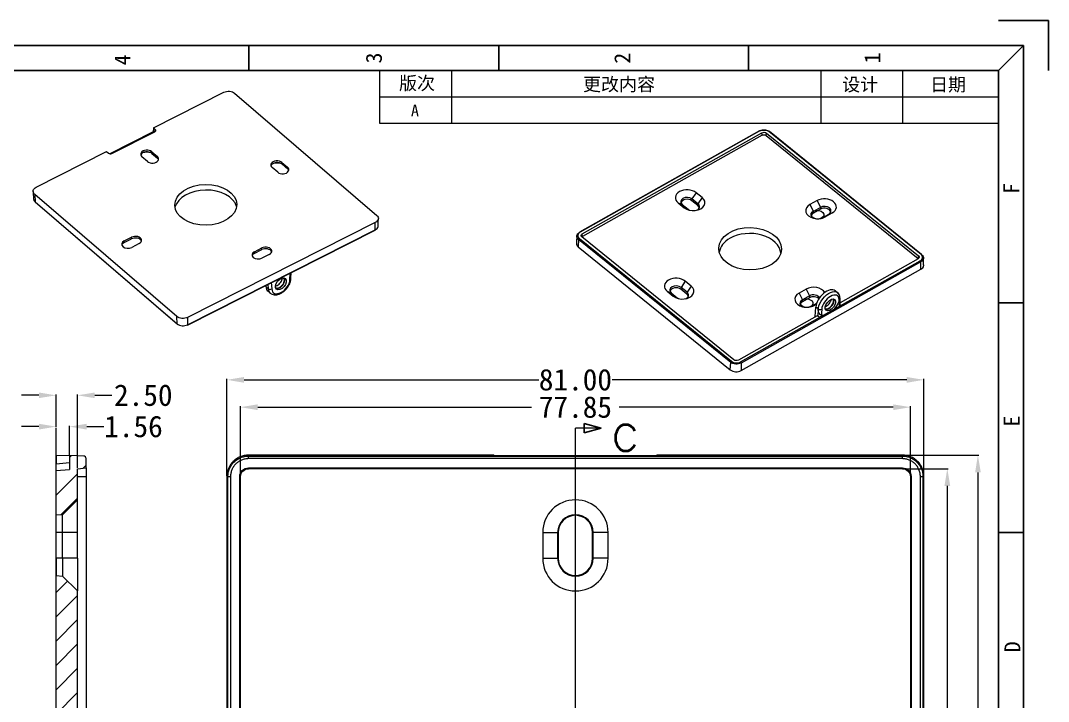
# Model space of a CAD drawing. Header units: inches. Extents: x -855 to -579, y 2307 to 2702.
# Drawn here: x -731 to -611.5, y 2400.4 to 2479.6 of the extents above; entities that cross this region are included whole.
import ezdxf
from ezdxf.enums import TextEntityAlignment as Align
from ezdxf.lldxf.tags import DXFTag

# ---------------------------------------------------------------- set-up
doc = ezdxf.new("R2010")
doc.units = ezdxf.units.IN
doc.header["$MEASUREMENT"] = 0
doc.layers.add('10', color=7, linetype='Continuous', true_color=0xffffff)
doc.layers.add('20', color=7, linetype='Continuous', true_color=0xffffff)
doc.layers.add('50', color=7, linetype='Continuous')
doc.layers.add('dtext', color=4, linetype='Continuous')
doc.layers.add('moldbase', color=7, linetype='Continuous', lineweight=20)
doc.styles.add('blockfont', font='simplex.shx', dxfattribs={"bigfont": 'bigfont'})
doc.styles.add('仿宋', font='SIMFANG.TTF', dxfattribs={"width": 0.7})
doc.styles.add('宋体', font='SimSun.ttf', dxfattribs={"width": 0.7})
tags = doc.linetypes.add('PHANTOM', pattern=[2.5, 1.25, -0.25, 0.25, -0.25, 0.25, -0.25]).pattern_tags.tags
tags[14:15] = [DXFTag(74, 4), DXFTag(75, 0), DXFTag(340, '0'), DXFTag(46, 0.0), DXFTag(50, 0.0), DXFTag(44, 0.0), DXFTag(45, 0.0)]
tags[12:13] = [DXFTag(74, 4), DXFTag(75, 0), DXFTag(340, '0'), DXFTag(46, 0.0), DXFTag(50, 0.0), DXFTag(44, 0.0), DXFTag(45, 0.0)]
tags[10:11] = [DXFTag(74, 4), DXFTag(75, 0), DXFTag(340, '0'), DXFTag(46, 0.0), DXFTag(50, 0.0), DXFTag(44, 0.0), DXFTag(45, 0.0)]
tags[8:9] = [DXFTag(74, 4), DXFTag(75, 0), DXFTag(340, '0'), DXFTag(46, 0.0), DXFTag(50, 0.0), DXFTag(44, 0.0), DXFTag(45, 0.0)]
tags[6:7] = [DXFTag(74, 4), DXFTag(75, 0), DXFTag(340, '0'), DXFTag(46, 0.0), DXFTag(50, 0.0), DXFTag(44, 0.0), DXFTag(45, 0.0)]
tags[4:5] = [DXFTag(74, 4), DXFTag(75, 0), DXFTag(340, '0'), DXFTag(46, 0.0), DXFTag(50, 0.0), DXFTag(44, 0.0), DXFTag(45, 0.0)]
doc.dimstyles.new('2.5', dxfattribs={"dimtxt": 2.5, "dimasz": 2, "dimexe": 0.1, "dimexo": 0.1, "dimgap": 0.1, "dimtad": 0, "dimzin": 0, "dimdsep": 46, "dimtxsty": 'Standard', "dimcen": 0, "dimclrd": 4, "dimclre": 4, "dimclrt": 3, "dimadec": 1, "dimazin": 0, "dimtfac": 1, "dimtofl": 0, "dimtmove": 0, "dimatfit": 3, "dimfxl": 0.18, "dimtolj": 1, "dimtzin": 0, "dimlwd": 9, "dimlwe": 9, "dimarcsym": 0})

# ---------------------------------------------------------------- blocks, each defined once
blk = doc.blocks.new('HATCH5')
at = {"color": 6, "lineweight": 9}
for p, q in [((551.06, 524.15), (551.28, 524.37)), ((552.65, 522.92), (553, 523.26)), ((549.5, 522.59), (549.54, 522.64)), ((549.5, 519.76), (552, 522.26)), ((550.04, 517.48), (552, 519.43)), ((549.5, 508.45), (550.84, 509.79)), ((549.5, 505.63), (552, 508.12)), ((549.5, 502.8), (552, 505.3)), ((549.5, 499.97), (552, 502.47)), ((549.5, 497.15), (552, 499.64)), ((549.5, 494.32), (552, 496.82)), ((549.5, 471.7), (551.62, 473.82)), ((549.5, 468.88), (552, 471.37)), ((549.5, 466.05), (552, 468.55)), ((549.5, 463.22), (552, 465.72)), ((549.5, 460.4), (552, 462.89)), ((549.5, 457.57), (552, 460.07)), ((549.5, 451.91), (549.51, 451.93)), ((549.5, 449.09), (551.27, 450.86)), ((549.5, 446.26), (552, 448.76)), ((549.5, 443.43), (552, 445.93)), ((558.44, 443.88), (560.3, 445.74)), ((552.43, 443.54), (553.75, 444.85))]:
    blk.add_line(p, q, dxfattribs=at)
blk = doc.blocks.new('ASSORTED_DRAFT5')
at = {"color": 13}
for p, q in [((634.72, 527.57), (632.72, 528.11)), ((632.72, 527.04), (632.72, 528.11)), ((634.72, 527.57), (632.72, 527.04))]:
    blk.add_line(p, q, dxfattribs=at)
blk = doc.blocks.new('7')
at = {"color": 8}
for q in [(2415.95, 533.19), (2425.95, 523.19)]:
    blk.add_line((2425.95, 533.19), q, dxfattribs=at)
for p, q in [((2265.95, 528.19), (2265.95, 523.19)), ((2315.95, 528.19), (2315.95, 523.19)), ((2365.95, 528.19), (2365.95, 523.19)), ((2415.95, 476.69), (2420.95, 476.69)), ((2415.95, 430.69), (2420.95, 430.69))]:
    blk.add_line(p, q)
for points in [[(2420.95, 241.19), (2010.95, 241.19), (2010.95, 528.19), (2420.95, 528.19)], [(2415.95, 246.19), (2015.95, 246.19), (2015.95, 523.19), (2415.95, 523.19)]]:
    blk.add_lwpolyline(points, close=True)
at = {"layer": 'moldbase'}
blk.add_line((2415.95, 523.19), (2420.95, 528.19), dxfattribs=at)
at = {"style": '宋体'}
for s, p in [('4', (2240.62, 525.31)), ('3', (2290.97, 525.69)), ('2', (2340.66, 525.65)), ('1', (2390.7, 525.72)), ('F', (2418.51, 499.58)), ('E', (2418.59, 453)), ('D', (2418.74, 407.79))]:
    blk.add_text(s, height=3.2, rotation=90, dxfattribs=at).set_placement(p, align=Align.MIDDLE)
blk = doc.blocks.new('*D74')
at = {"color": 4, "lineweight": 9}
for p, q in [((-705.44, 2426.67), (-705.44, 2434.74)), ((-703.44, 2434.64), (-671.62, 2434.64)), ((-629.59, 2434.64), (-661.42, 2434.64)), ((-627.59, 2426.67), (-627.59, 2434.74))]:
    blk.add_line(p, q, dxfattribs=at)
for points in [[(-703.44, 2434.97), (-703.44, 2434.3), (-705.44, 2434.64)], [(-629.59, 2434.97), (-629.59, 2434.3), (-627.59, 2434.64)]]:
    blk.add_solid(points, dxfattribs=at)
at = {"layer": 'Defpoints', "color": 0, "lineweight": 9}
for p in [(-627.59, 2434.64), (-705.44, 2426.57), (-627.59, 2426.57)]:
    blk.add_point(p, dxfattribs=at)
at = {"color": 3, "lineweight": 9, "insert": (-666.52, 2434.64), "char_height": 2.5, "attachment_point": 5}
blk.add_mtext('\\A1;77.85', dxfattribs=at)
blk = doc.blocks.new('*D75')
at = {"color": 4, "lineweight": 9}
for p, q in [((-707.02, 2426.67), (-707.02, 2437.92)), ((-705.02, 2437.82), (-670.78, 2437.82)), ((-628.02, 2437.82), (-662.25, 2437.82)), ((-626.02, 2426.67), (-626.02, 2437.92))]:
    blk.add_line(p, q, dxfattribs=at)
for points in [[(-705.02, 2438.15), (-705.02, 2437.48), (-707.02, 2437.82)], [(-628.02, 2438.15), (-628.02, 2437.48), (-626.02, 2437.82)]]:
    blk.add_solid(points, dxfattribs=at)
at = {"layer": 'Defpoints', "color": 0, "lineweight": 9}
for p in [(-626.02, 2437.82), (-707.02, 2426.57), (-626.02, 2426.57)]:
    blk.add_point(p, dxfattribs=at)
at = {"color": 3, "lineweight": 9, "insert": (-666.52, 2437.82), "char_height": 2.5, "attachment_point": 5}
blk.add_mtext('\\A1;81.00', dxfattribs=at)
blk = doc.blocks.new('*D76')
at = {"color": 4, "lineweight": 9}
for p, q in [((-628.41, 2427.49), (-623.2, 2427.49)), ((-623.3, 2425.49), (-623.3, 2393.66)), ((-623.3, 2351.64), (-623.3, 2383.46)), ((-628.41, 2349.64), (-623.2, 2349.64))]:
    blk.add_line(p, q, dxfattribs=at)
for points in [[(-623.63, 2425.49), (-622.96, 2425.49), (-623.3, 2427.49)], [(-623.63, 2351.64), (-622.96, 2351.64), (-623.3, 2349.64)]]:
    blk.add_solid(points, dxfattribs=at)
at = {"layer": 'Defpoints', "color": 0, "lineweight": 9}
for p in [(-628.51, 2427.49), (-628.51, 2349.64), (-623.3, 2349.64)]:
    blk.add_point(p, dxfattribs=at)
at = {"color": 3, "lineweight": 9, "insert": (-623.3, 2388.56), "char_height": 2.5, "attachment_point": 5, "rotation": 90}
blk.add_mtext('\\A1;77.85', dxfattribs=at)
blk = doc.blocks.new('*D77')
at = {"color": 4, "lineweight": 9}
for p, q in [((-628.41, 2429.06), (-619.64, 2429.06)), ((-619.74, 2427.06), (-619.74, 2392.83)), ((-619.74, 2350.06), (-619.74, 2384.3)), ((-628.41, 2348.06), (-619.64, 2348.06))]:
    blk.add_line(p, q, dxfattribs=at)
for points in [[(-620.07, 2427.06), (-619.41, 2427.06), (-619.74, 2429.06)], [(-620.07, 2350.06), (-619.41, 2350.06), (-619.74, 2348.06)]]:
    blk.add_solid(points, dxfattribs=at)
at = {"layer": 'Defpoints', "color": 0, "lineweight": 9}
for p in [(-628.51, 2429.06), (-619.74, 2429.06), (-628.51, 2348.06)]:
    blk.add_point(p, dxfattribs=at)
at = {"color": 3, "lineweight": 9, "insert": (-619.74, 2388.56), "char_height": 2.5, "attachment_point": 5, "rotation": 90}
blk.add_mtext('\\A1;81.00', dxfattribs=at)
blk = doc.blocks.new('*D93')
at = {"color": 4, "lineweight": 9}
for p, q in [((-728.88, 2432.38), (-730.88, 2432.38)), ((-726.88, 2432.31), (-726.88, 2432.48)), ((-725.32, 2429.11), (-725.32, 2432.48)), ((-723.32, 2432.38), (-721.32, 2432.38))]:
    blk.add_line(p, q, dxfattribs=at)
for points in [[(-728.88, 2432.71), (-728.88, 2432.04), (-726.88, 2432.38)], [(-723.32, 2432.71), (-723.32, 2432.04), (-725.32, 2432.38)]]:
    blk.add_solid(points, dxfattribs=at)
at = {"layer": 'Defpoints', "color": 0, "lineweight": 9}
for p in [(-725.32, 2432.38), (-726.88, 2432.21), (-725.32, 2429.01)]:
    blk.add_point(p, dxfattribs=at)
at = {"color": 3, "lineweight": 9, "insert": (-717.88, 2432.38), "char_height": 2.5, "attachment_point": 5}
blk.add_mtext('\\A1;1.56', dxfattribs=at)
blk = doc.blocks.new('*D94')
at = {"color": 4, "lineweight": 9}
for p, q in [((-728.88, 2436.02), (-730.88, 2436.02)), ((-726.88, 2432.31), (-726.88, 2436.12)), ((-724.38, 2427.59), (-724.38, 2436.12)), ((-722.38, 2436.02), (-720.38, 2436.02))]:
    blk.add_line(p, q, dxfattribs=at)
for points in [[(-728.88, 2436.35), (-728.88, 2435.69), (-726.88, 2436.02)], [(-722.38, 2436.35), (-722.38, 2435.69), (-724.38, 2436.02)]]:
    blk.add_solid(points, dxfattribs=at)
at = {"layer": 'Defpoints', "color": 0, "lineweight": 9}
for p in [(-724.38, 2436.02), (-726.88, 2432.21), (-724.38, 2427.49)]:
    blk.add_point(p, dxfattribs=at)
at = {"color": 3, "lineweight": 9, "insert": (-716.74, 2436.02), "char_height": 2.5, "attachment_point": 5}
blk.add_mtext('\\A1;2.50', dxfattribs=at)

msp = doc.modelspace()

# ---------------------------------------------------------------- linework, layer by layer
at = {"layer": '10', "color": 1, "linetype": 'PHANTOM', "lineweight": 9, "ltscale": 8}
for p, q in [((-726.88, 2344.924), (-726.88, 2432.206)), ((-666.517, 2344.924), (-666.517, 2432.206))]:
    msp.add_line(p, q, dxfattribs=at)
at = {"layer": '20', "color": 7, "lineweight": 9}
for p, q in [((-715.561, 2467.119), (-707.382, 2471.258)), ((-706.123, 2471.154), (-689.601, 2456.947)), ((-715.561, 2467.119), (-715.582, 2466.665)), ((-715.561, 2467.119), (-715.343, 2466.931)), ((-715.381, 2466.676), (-715.343, 2466.931)), ((-715.582, 2466.665), (-720.64, 2464.105)), ((-720.393, 2464.139), (-715.398, 2466.666)), ((-715.515, 2466.607), (-715.582, 2466.665)), ((-645.141, 2466.771), (-666.027, 2455.001)), ((-645.087, 2466.756), (-665.973, 2454.987)), ((-665.723, 2454.784), (-644.837, 2466.554)), ((-644.821, 2466.273), (-665.707, 2454.503)), ((-644.821, 2466.273), (-644.837, 2466.554)), ((-644.353, 2466.242), (-644.325, 2466.521)), ((-644.353, 2466.242), (-626.68, 2451.947)), ((-644.325, 2466.521), (-626.651, 2452.226)), ((-626.356, 2452.392), (-644.029, 2466.687)), ((-626.289, 2452.397), (-643.962, 2466.691)), ((-729.191, 2460.221), (-721.013, 2464.36)), ((-721.013, 2464.36), (-720.794, 2464.172)), ((-716.252, 2463.206), (-716.904, 2463.767)), ((-715.757, 2464.347), (-715.105, 2463.787)), ((-715.734, 2464.149), (-715.757, 2464.347)), ((-715.734, 2464.149), (-715.082, 2463.588)), ((-715.082, 2463.588), (-715.105, 2463.787)), ((-701.123, 2461.955), (-701.775, 2462.515)), ((-700.627, 2463.096), (-699.975, 2462.536)), ((-700.605, 2462.898), (-700.627, 2463.096)), ((-700.605, 2462.898), (-699.953, 2462.337)), ((-699.953, 2462.337), (-699.975, 2462.536)), ((-712.843, 2445.184), (-729.365, 2459.391)), ((-729.365, 2459.391), (-729.321, 2458.537)), ((-729.321, 2458.537), (-712.799, 2444.33)), ((-729.305, 2458.501), (-712.783, 2444.294)), ((-652.977, 2458.852), (-652.999, 2458.638)), ((-652.301, 2458.074), (-652.999, 2458.638)), ((-652.493, 2459.58), (-652.977, 2458.852)), ((-652.279, 2458.288), (-652.977, 2458.852)), ((-651.795, 2459.015), (-652.493, 2459.58)), ((-651.795, 2459.015), (-652.279, 2458.288)), ((-638.44, 2458.659), (-639.265, 2458.195)), ((-638.44, 2458.659), (-638.045, 2457.874)), ((-654.582, 2458.403), (-653.884, 2457.839)), ((-654.582, 2458.403), (-654.113, 2458.212)), ((-654.113, 2458.212), (-653.415, 2457.648)), ((-653.884, 2457.839), (-653.415, 2457.648)), ((-652.279, 2458.288), (-652.301, 2458.074)), ((-639.265, 2458.195), (-638.869, 2457.41)), ((-638.045, 2457.874), (-638.869, 2457.41)), ((-638.869, 2457.41), (-638.857, 2457.194)), ((-638.033, 2457.658), (-638.857, 2457.194)), ((-638.045, 2457.874), (-638.033, 2457.658)), ((-689.775, 2456.117), (-711.584, 2445.08)), ((-689.787, 2455.267), (-689.775, 2456.117)), ((-637.908, 2456.632), (-637.084, 2457.097)), ((-637.497, 2456.765), (-637.908, 2456.632)), ((-637.497, 2456.765), (-636.673, 2457.23)), ((-636.673, 2457.23), (-637.084, 2457.097)), ((-711.612, 2444.193), (-689.803, 2455.23)), ((-711.596, 2444.23), (-689.787, 2455.267)), ((-718.968, 2453.773), (-718.107, 2454.209)), ((-718.968, 2453.773), (-718.956, 2453.969)), ((-718.956, 2453.969), (-718.096, 2454.404)), ((-718.107, 2454.209), (-718.096, 2454.404)), ((-666.145, 2454.149), (-666.19, 2453.28)), ((-648.471, 2439.854), (-666.145, 2454.149)), ((-666.061, 2454.272), (-648.387, 2439.977)), ((-648.092, 2440.143), (-665.765, 2454.438)), ((-665.707, 2454.503), (-665.723, 2454.784)), ((-717.226, 2453.656), (-718.087, 2453.221)), ((-703.839, 2452.522), (-702.978, 2452.957)), ((-703.839, 2452.522), (-703.827, 2452.717)), ((-703.827, 2452.717), (-702.966, 2453.153)), ((-702.978, 2452.957), (-702.966, 2453.153)), ((-666.19, 2453.28), (-648.516, 2438.985)), ((-702.097, 2452.405), (-702.957, 2451.97)), ((-647.33, 2439.908), (-626.444, 2451.677)), ((-626.375, 2451.544), (-647.261, 2439.774)), ((-626.694, 2451.879), (-635.744, 2446.779)), ((-626.68, 2451.947), (-626.651, 2452.226)), ((-626.364, 2450.672), (-626.375, 2451.544)), ((-699.692, 2449.458), (-699.661, 2450.241)), ((-699.578, 2449.596), (-699.55, 2450.297)), ((-647.249, 2438.902), (-626.364, 2450.672)), ((-701.866, 2449.125), (-701.813, 2448.385)), ((-653.761, 2449.292), (-654.245, 2448.564)), ((-653.063, 2448.728), (-653.761, 2449.292)), ((-702.476, 2448.631), (-702.489, 2448.81)), ((-702.216, 2448.407), (-702.476, 2448.631)), ((-702.253, 2448.929), (-702.216, 2448.407)), ((-702.244, 2448.119), (-701.983, 2447.895)), ((-655.849, 2448.115), (-655.152, 2447.551)), ((-655.849, 2448.115), (-655.381, 2447.924)), ((-655.381, 2447.924), (-654.683, 2447.36)), ((-654.245, 2448.564), (-654.267, 2448.351)), ((-653.569, 2447.786), (-654.267, 2448.351)), ((-653.547, 2448), (-654.245, 2448.564)), ((-653.547, 2448), (-653.569, 2447.786)), ((-653.063, 2448.728), (-653.547, 2448)), ((-639.708, 2448.372), (-640.533, 2447.907)), ((-640.533, 2447.907), (-640.137, 2447.122)), ((-639.708, 2448.372), (-639.313, 2447.586)), ((-636.05, 2447.952), (-636.329, 2448.177)), ((-655.152, 2447.551), (-654.683, 2447.36)), ((-639.313, 2447.586), (-640.137, 2447.122)), ((-640.137, 2447.122), (-640.125, 2446.906)), ((-639.301, 2447.37), (-640.125, 2446.906)), ((-639.313, 2447.586), (-639.301, 2447.37)), ((-639.176, 2446.344), (-638.481, 2446.736)), ((-638.765, 2446.478), (-638.52, 2446.616)), ((-635.837, 2446.396), (-635.867, 2447.165)), ((-635.735, 2446.549), (-635.765, 2447.327)), ((-638.765, 2446.478), (-639.176, 2446.344)), ((-638.658, 2445.182), (-638.582, 2446.284)), ((-638.303, 2446.059), (-638.582, 2446.284)), ((-638.303, 2446.059), (-638.36, 2445.229)), ((-637.954, 2445.203), (-635.837, 2446.396)), ((-637.898, 2446.021), (-637.954, 2445.203)), ((-712.799, 2444.33), (-712.843, 2445.184)), ((-711.584, 2445.08), (-711.596, 2444.23)), ((-638.415, 2445.274), (-647.58, 2440.11)), ((-638.625, 2445.156), (-638.658, 2445.182)), ((-638.36, 2445.229), (-638.415, 2445.274)), ((-648.516, 2438.985), (-648.471, 2439.854)), ((-647.261, 2439.774), (-647.249, 2438.902)), ((-726.88, 2429.064), (-726.88, 2428.06)), ((-726.88, 2429.064), (-725.316, 2429.01)), ((-723.669, 2428.952), (-725.316, 2429.01)), ((-725.316, 2429.01), (-725.316, 2427.4)), ((-723.38, 2427.577), (-723.38, 2428.653)), ((-704.52, 2429.064), (-704.52, 2428.952)), ((-676.017, 2429.064), (-704.52, 2429.064)), ((-704.52, 2428.653), (-704.52, 2428.952)), ((-704.52, 2428.952), (-628.514, 2428.952)), ((-628.514, 2428.653), (-704.52, 2428.653)), ((-676.017, 2429.064), (-675.88, 2429.01)), ((-675.88, 2429.01), (-657.154, 2429.01)), ((-657.017, 2429.064), (-657.154, 2429.01)), ((-628.514, 2429.064), (-657.017, 2429.064)), ((-628.514, 2428.952), (-628.514, 2429.064)), ((-628.514, 2428.653), (-628.514, 2428.952)), ((-726.88, 2428.06), (-725.316, 2428.197)), ((-726.88, 2427.263), (-726.88, 2428.06)), ((-724.38, 2427.49), (-723.38, 2427.577)), ((-724.38, 2423.865), (-724.38, 2427.49)), ((-704.52, 2427.49), (-704.52, 2427.577)), ((-704.52, 2427.577), (-628.514, 2427.577)), ((-628.514, 2427.49), (-704.52, 2427.49)), ((-628.514, 2427.49), (-628.514, 2427.577)), ((-726.88, 2427.263), (-725.316, 2427.4)), ((-726.88, 2422.065), (-726.88, 2427.263)), ((-724.38, 2426.568), (-723.38, 2426.568)), ((-723.38, 2426.568), (-723.38, 2350.561)), ((-706.905, 2426.568), (-707.017, 2426.568)), ((-707.017, 2426.568), (-707.017, 2350.561)), ((-706.905, 2350.561), (-706.905, 2426.568)), ((-706.905, 2426.568), (-706.605, 2426.568)), ((-706.605, 2426.568), (-706.605, 2350.561)), ((-705.442, 2426.568), (-705.53, 2426.568)), ((-705.53, 2350.561), (-705.53, 2426.568)), ((-705.442, 2350.561), (-705.442, 2426.568)), ((-627.592, 2426.568), (-627.592, 2350.561)), ((-627.592, 2426.568), (-627.504, 2426.568)), ((-627.504, 2426.568), (-627.504, 2350.561)), ((-626.429, 2350.561), (-626.429, 2426.568)), ((-626.429, 2426.568), (-626.129, 2426.568)), ((-626.129, 2426.568), (-626.129, 2350.561)), ((-626.017, 2426.568), (-626.129, 2426.568)), ((-626.017, 2350.561), (-626.017, 2426.568)), ((-724.38, 2423.865), (-726.112, 2422.132)), ((-724.38, 2420.065), (-724.38, 2423.865)), ((-726.112, 2422.132), (-726.88, 2422.065)), ((-726.88, 2420.065), (-726.88, 2422.065)), ((-726.112, 2420.065), (-726.112, 2422.132)), ((-726.112, 2420.065), (-726.88, 2420.065)), ((-726.88, 2417.065), (-726.88, 2420.065)), ((-724.38, 2420.065), (-726.112, 2420.065)), ((-726.112, 2417.065), (-726.112, 2420.065)), ((-724.38, 2417.065), (-724.38, 2420.065)), ((-670.317, 2420.065), (-670.317, 2417.065)), ((-670.317, 2420.065), (-668.584, 2420.065)), ((-668.584, 2420.065), (-668.584, 2417.065)), ((-668.584, 2420.065), (-668.517, 2420.065)), ((-668.517, 2420.065), (-668.517, 2417.065)), ((-664.517, 2417.065), (-664.517, 2420.065)), ((-664.45, 2420.065), (-664.517, 2420.065)), ((-662.717, 2420.065), (-664.45, 2420.065)), ((-664.45, 2417.065), (-664.45, 2420.065)), ((-662.717, 2417.065), (-662.717, 2420.065)), ((-726.112, 2417.065), (-726.88, 2417.065)), ((-726.88, 2417.065), (-726.88, 2415.065)), ((-724.38, 2417.065), (-726.112, 2417.065)), ((-726.112, 2417.065), (-726.112, 2414.997)), ((-724.38, 2417.065), (-724.38, 2413.265)), ((-670.317, 2417.065), (-668.584, 2417.065)), ((-668.584, 2417.065), (-668.517, 2417.065)), ((-664.45, 2417.065), (-664.517, 2417.065)), ((-662.717, 2417.065), (-664.45, 2417.065)), ((-726.88, 2415.065), (-726.112, 2414.997)), ((-726.88, 2398.565), (-726.88, 2415.065)), ((-726.112, 2414.997), (-724.38, 2413.265)), ((-724.38, 2398.696), (-724.38, 2413.265))]:
    msp.add_line(p, q, dxfattribs=at)
at = {"layer": '20', "color": 1, "lineweight": 9}
msp.add_line((-663.517, 2432.206), (-666.517, 2432.206), dxfattribs=at)
at = {"layer": '20', "color": 7, "lineweight": 9}
for centre, radius, start, end in [((-723.68, 2428.653), 0.3, 0, 88), ((-666.517, 2420.065), 3.8, 0, 180), ((-666.517, 2420.065), 2.067, 0, 180), ((-666.517, 2420.065), 2, 0, 180), ((-666.517, 2417.065), 3.8, 180, 0), ((-666.517, 2417.065), 2.067, 180, 0), ((-666.517, 2417.065), 2, 180, 0)]:
    msp.add_arc(centre, radius, start, end, dxfattribs=at)
for centre, major_axis, ratio, start_param, end_param in [((-715.574, 2466.816), (-0.29, -0.003), 0.6526523, 2.2163997, 3.7795998), ((-645.088, 2466.677), (0.053, -0.0941), 0.4820052, 2.2592337, 3.1415666), ((-644.03, 2466.608), (-0.0679, -0.084), 0.5566571, 3.1416159, 4.0934022), ((-716.331, 2464.057), (0.72, 0.01), 0.6574205, 0.6390876, 3.7806803), ((-720.565, 2464.29), (-0.288, -0.005), 0.6622155, 0.6400747, 2.2032748), ((-716.328, 2463.849), (0.744, 0.01), 0.6574205, 0.6390876, 2.8496882), ((-716.321, 2463.379), (1.368, 0.019), 0.6574205, 1.2079122, 1.9337179), ((-715.678, 2463.496), (0.72, 0.01), 0.6574205, 3.7806803, 6.922273), ((-715.675, 2463.288), (0.744, 0.01), 0.6574205, 0.2918951, 0.6390876), ((-701.201, 2462.806), (0.72, 0.01), 0.6574205, 0.6390876, 3.7806803), ((-701.198, 2462.598), (0.744, 0.01), 0.6574205, 0.6390876, 2.8496882), ((-701.192, 2462.128), (1.368, 0.019), 0.6574205, 1.2079122, 1.9337179), ((-700.549, 2462.245), (0.72, 0.01), 0.6574205, 3.7806803, 6.922273), ((-700.546, 2462.037), (0.744, 0.01), 0.6574205, 0.2918951, 0.6390876), ((-709.474, 2457.491), (-3.647, -0.051), 0.6574205, 3.3294687, 6.0952485), ((-653.537, 2458.991), (-1.368, 0.023), 0.676612, 3.8552411, 6.9968337), ((-729.235, 2458.583), (-0.0704, -0.0819), 0.6048087, 5.7184195, 6.2831986), ((-653.545, 2458.532), (-0.744, 0.013), 0.676612, 3.8552411, 6.9968337), ((-653.548, 2458.329), (-0.72, 0.012), 0.676612, 3.8552411, 6.1558673), ((-652.84, 2458.427), (-1.368, 0.023), 0.676612, 0.7136484, 3.8552411), ((-637.557, 2457.945), (-1.368, 0.023), 0.676612, 2.2844448, 5.4260374), ((-652.847, 2457.968), (-0.744, 0.013), 0.676612, 0.7136484, 1.0120025), ((-652.847, 2457.968), (-0.744, 0.013), 0.676612, 2.1296222, 3.8552411), ((-652.851, 2457.764), (-0.72, 0.012), 0.676612, 3.2688933, 3.8552411), ((-638.381, 2457.48), (-1.368, 0.023), 0.676612, 5.4260374, 8.5676301), ((-638.389, 2457.021), (-0.744, 0.013), 0.676612, 2.1295744, 8.4127597), ((-638.389, 2457.021), (-0.744, 0.013), 0.676612, 5.4260374, 7.2951374), ((-637.564, 2457.485), (-0.744, 0.013), 0.676612, 2.2844448, 5.4260374), ((-637.568, 2457.282), (-0.72, 0.012), 0.676612, 3.2689411, 5.4260374), ((-638.392, 2456.818), (-0.72, 0.012), 0.676612, 5.4260374, 6.1559188), ((-689.852, 2455.326), (-0.0488, 0.0964), 0.4494495, 3.1415896, 3.8504267), ((-665.974, 2454.907), (0.053, -0.0941), 0.4820052, 2.2592337, 3.7951234), ((-646.224, 2452.404), (3.599, -0.06), 0.676612, 0.087686, 2.2844448), ((-718.522, 2453.595), (0.72, 0.01), 0.6574205, 2.209884, 5.3514766), ((-718.519, 2453.387), (0.744, 0.01), 0.6574205, 2.209884, 2.8497365), ((-717.658, 2453.822), (0.744, 0.01), 0.6574205, 6.5750804, 8.4930693), ((-717.661, 2454.03), (0.72, 0.01), 0.6574205, 5.3514766, 8.4930693), ((-666.062, 2454.192), (-0.0679, -0.084), 0.5566571, 4.0934022, 5.6292919), ((-646.224, 2452.404), (3.599, -0.06), 0.676612, 2.2844448, 3.0538405), ((-703.392, 2452.343), (0.72, 0.01), 0.6574205, 2.209884, 5.3514766), ((-703.389, 2452.135), (0.744, 0.01), 0.6574205, 2.209884, 2.8497365), ((-702.528, 2452.571), (0.744, 0.01), 0.6574205, 6.5750804, 8.4930693), ((-702.531, 2452.779), (0.72, 0.01), 0.6574205, 5.3514766, 8.4930693), ((-626.445, 2451.598), (0.053, -0.0941), 0.4820052, 0.723344, 2.2592337), ((-626.357, 2452.313), (-0.0679, -0.084), 0.5566571, 2.5575124, 4.0934022), ((-700.753, 2448.974), (0.868, 1.01), 0.6048087, 2.5942801, 5.631153), ((-701.188, 2449.348), (0.481, 0.56), 0.6048087, 4.1127157, 5.6856708), ((-700.927, 2449.123), (0.481, 0.56), 0.6048087, 4.1127157, 6.2254359), ((-700.927, 2449.123), (-0.528, -0.614), 0.6048087, 0.9711231, 2.9052622), ((-699.866, 2449.607), (-0.288, 0.012), 0.6329971, 2.2449151, 3.1409097), ((-654.805, 2448.703), (-1.368, 0.023), 0.676612, 3.8552411, 6.9968337), ((-701.188, 2449.348), (-1.056, -1.228), 0.6048087, 5.7358728, 6.2832216), ((-701.986, 2448.534), (0.287, 0.021), 0.6800419, 3.7423299, 5.3131364), ((-700.927, 2449.123), (1.056, 1.228), 0.6048087, 2.5942801, 3.1607991), ((-701.188, 2449.348), (0.481, 0.56), 0.6048087, 3.7391603, 4.1127157), ((-700.927, 2449.123), (0.481, 0.56), 0.6048087, 3.199396, 4.1127157), ((-700.927, 2449.123), (-0.528, -0.614), 0.6048087, 0.2362852, 0.9711231), ((-654.813, 2448.244), (-0.744, 0.013), 0.676612, 3.8552411, 6.9968337), ((-654.816, 2448.041), (-0.72, 0.012), 0.676612, 3.8552411, 6.1558673), ((-654.108, 2448.139), (-1.368, 0.023), 0.676612, 0.7136484, 3.8552411), ((-654.115, 2447.68), (-0.744, 0.013), 0.676612, 2.1296222, 3.8552411), ((-654.119, 2447.477), (-0.72, 0.012), 0.676612, 3.2688933, 3.8552411), ((-639.649, 2447.192), (-1.368, 0.023), 0.676612, 5.4260374, 8.5676301), ((-638.825, 2447.657), (-1.368, 0.023), 0.676612, 3.5121694, 5.4260374), ((-637.348, 2446.918), (-1.019, -1.26), 0.5566571, 3.1416268, 5.6118386), ((-637.069, 2446.692), (1.019, 1.26), 0.5566571, 0.0118022, 6.2949875), ((-636.883, 2446.542), (0.838, 1.036), 0.5566571, 5.7165584, 8.7534313), ((-654.115, 2447.68), (-0.744, 0.013), 0.676612, 0.7136484, 1.0120025), ((-639.657, 2446.733), (-0.744, 0.013), 0.676612, 2.1295744, 8.4127597), ((-639.657, 2446.733), (-0.744, 0.013), 0.676612, 5.4260374, 7.2951374), ((-639.66, 2446.53), (-0.72, 0.012), 0.676612, 5.4260374, 6.1559188), ((-638.832, 2447.198), (-0.744, 0.013), 0.676612, 3.5171277, 5.4260374), ((-638.836, 2446.994), (-0.72, 0.012), 0.676612, 3.7072428, 5.4260374), ((-637.069, 2446.692), (0.464, 0.574), 0.5566571, 3.2574433, 6.1673447), ((-637.348, 2446.918), (0.464, 0.574), 0.5566571, 3.8594512, 5.5653371), ((-637.069, 2446.692), (-0.509, -0.63), 0.5566571, 0.2685139, 2.8730893), ((-636.053, 2447.316), (-0.288, -0.011), 0.7009109, 2.2461925, 3.1411592), ((-636.023, 2446.546), (-0.288, 0.004), 0.6764777, 2.282621, 3.1779973), ((-638.084, 2446.171), (0.287, -0.02), 0.6504585, 3.8898355, 5.4606421), ((-712.713, 2444.376), (-0.0704, -0.0819), 0.6048087, 5.7184195, 6.2831986), ((-711.661, 2444.289), (-0.0488, 0.0964), 0.4494495, 3.1415896, 3.8504267), ((-638.14, 2445.353), (-0.288, 0.004), 0.6764777, 0.7118246, 2.282621), ((-648.389, 2439.897), (-0.0679, -0.084), 0.5566571, 4.0934022, 5.6292919), ((-647.331, 2439.828), (0.053, -0.0941), 0.4820052, 0.723344, 2.2592337)]:
    msp.add_ellipse(centre, major_axis=major_axis, ratio=ratio, start_param=start_param, end_param=end_param, dxfattribs=at)
for centre, major_axis, ratio in [((-709.483, 2458.169), (-3.6, -0.051), 0.6574205), ((-646.213, 2453.067), (3.647, -0.061), 0.676612), ((-700.753, 2448.974), (0.528, 0.614), 0.6048087), ((-636.883, 2446.542), (0.509, 0.63), 0.5566571)]:
    msp.add_ellipse(centre, major_axis=major_axis, ratio=ratio, dxfattribs=at)
for points, knots in [([(-707.382, 2471.258), (-707.193, 2471.354), (-706.949, 2471.397), (-706.485, 2471.359), (-706.267, 2471.277), (-706.123, 2471.154)], [0, 0, 0, 0, 0.5, 0.5, 1, 1, 1, 1]), ([(-645.101, 2466.765), (-644.936, 2466.843), (-644.731, 2466.879), (-644.335, 2466.853), (-644.146, 2466.792), (-644.003, 2466.697)], [0, 0, 0, 0, 0.5036118, 0.5036118, 1, 1, 1, 1]), ([(-644.029, 2466.687), (-644.157, 2466.791), (-644.344, 2466.857), (-644.734, 2466.883), (-644.935, 2466.842), (-645.087, 2466.756)], [0, 0, 0, 0, 0.5, 0.5, 1, 1, 1, 1]), ([(-729.365, 2459.391), (-729.508, 2459.515), (-729.571, 2459.674), (-729.507, 2459.98), (-729.381, 2460.125), (-729.191, 2460.221)], [0, 0, 0, 0, 0.5, 0.5, 1, 1, 1, 1]), ([(-689.601, 2456.947), (-689.458, 2456.823), (-689.395, 2456.664), (-689.459, 2456.358), (-689.586, 2456.213), (-689.775, 2456.117)], [0, 0, 0, 0, 0.5, 0.5, 1, 1, 1, 1]), ([(-689.787, 2455.267), (-689.606, 2455.359), (-689.485, 2455.497), (-689.45, 2455.665), (-689.448, 2455.686), (-689.447, 2455.708)], [0, 0, 0, 0, 0.8712217, 0.8712217, 1, 1, 1, 1]), ([(-666.145, 2454.149), (-666.291, 2454.267), (-666.364, 2454.423), (-666.326, 2454.725), (-666.217, 2454.869), (-666.044, 2454.966)], [0, 0, 0, 0, 0.5, 0.5, 1, 1, 1, 1]), ([(-665.973, 2454.987), (-666.124, 2454.901), (-666.22, 2454.776), (-666.252, 2454.512), (-666.189, 2454.375), (-666.061, 2454.272)], [0, 0, 0, 0, 0.5, 0.5, 1, 1, 1, 1]), ([(-626.444, 2451.677), (-626.292, 2451.762), (-626.197, 2451.888), (-626.164, 2452.152), (-626.228, 2452.289), (-626.356, 2452.392)], [0, 0, 0, 0, 0.5, 0.5, 1, 1, 1, 1]), ([(-626.274, 2452.362), (-626.128, 2452.243), (-626.055, 2452.087), (-626.093, 2451.785), (-626.202, 2451.642), (-626.375, 2451.544)], [0, 0, 0, 0, 0.5, 0.5, 1, 1, 1, 1]), ([(-626.364, 2450.672), (-626.182, 2450.774), (-626.068, 2450.925), (-626.046, 2451.104), (-626.045, 2451.125), (-626.045, 2451.147)], [0, 0, 0, 0, 0.8812025, 0.8812025, 1, 1, 1, 1]), ([(-701.961, 2447.884), (-701.903, 2447.835), (-701.769, 2447.749), (-701.519, 2447.69), (-701.236, 2447.7), (-700.935, 2447.783), (-700.627, 2447.939), (-700.332, 2448.16), (-700.066, 2448.433), (-699.846, 2448.742), (-699.682, 2449.074), (-699.599, 2449.363), (-699.581, 2449.534), (-699.578, 2449.596)], [0, 0, 0, 0, 0.0751193, 0.1627396, 0.2527204, 0.34748, 0.4457033, 0.5447107, 0.6435657, 0.7425466, 0.8421049, 0.9427952, 1, 1, 1, 1]), ([(-635.765, 2447.327), (-635.767, 2447.384), (-635.783, 2447.526), (-635.858, 2447.732), (-635.964, 2447.891), (-636.048, 2447.944), (-636.067, 2447.954)], [0, 0, 0, 0, 0.2252826, 0.5761528, 0.9110856, 1, 1, 1, 1]), ([(-711.584, 2445.08), (-711.773, 2444.984), (-712.017, 2444.941), (-712.481, 2444.979), (-712.7, 2445.061), (-712.843, 2445.184)], [0, 0, 0, 0, 0.5, 0.5, 1, 1, 1, 1]), ([(-712.799, 2444.33), (-712.662, 2444.212), (-712.453, 2444.134), (-712.009, 2444.097), (-711.777, 2444.139), (-711.596, 2444.23)], [0, 0, 0, 0, 0.5, 0.5, 1, 1, 1, 1]), ([(-647.261, 2439.774), (-647.434, 2439.677), (-647.664, 2439.63), (-648.111, 2439.659), (-648.325, 2439.735), (-648.471, 2439.854)], [0, 0, 0, 0, 0.5, 0.5, 1, 1, 1, 1]), ([(-648.387, 2439.977), (-648.259, 2439.873), (-648.072, 2439.807), (-647.682, 2439.781), (-647.481, 2439.822), (-647.33, 2439.908)], [0, 0, 0, 0, 0.5, 0.5, 1, 1, 1, 1]), ([(-648.516, 2438.985), (-648.363, 2438.861), (-648.139, 2438.782), (-647.671, 2438.751), (-647.431, 2438.8), (-647.249, 2438.902)], [0, 0, 0, 0, 0.5, 0.5, 1, 1, 1, 1]), ([(-704.52, 2429.064), (-704.685, 2429.064), (-704.847, 2429.048), (-705.086, 2429.001), (-705.165, 2428.981), (-705.322, 2428.934), (-705.4, 2428.906), (-705.627, 2428.812), (-705.77, 2428.736), (-706.042, 2428.555), (-706.17, 2428.449), (-706.401, 2428.219), (-706.504, 2428.094), (-706.641, 2427.889), (-706.683, 2427.818), (-706.76, 2427.674), (-706.795, 2427.6), (-706.858, 2427.45), (-706.885, 2427.374), (-706.933, 2427.218), (-706.953, 2427.138), (-707.001, 2426.896), (-707.017, 2426.732), (-707.017, 2426.568)], [0, 0, 0, 0, 0.125, 0.125, 0.1875, 0.1875, 0.25, 0.25, 0.375, 0.375, 0.5, 0.5, 0.625, 0.625, 0.6875, 0.6875, 0.75, 0.75, 0.8125, 0.8125, 0.875, 0.875, 1, 1, 1, 1]), ([(-706.905, 2426.568), (-706.905, 2426.725), (-706.889, 2426.881), (-706.843, 2427.112), (-706.824, 2427.188), (-706.779, 2427.338), (-706.753, 2427.411), (-706.693, 2427.554), (-706.66, 2427.624), (-706.586, 2427.762), (-706.546, 2427.83), (-706.415, 2428.025), (-706.316, 2428.145), (-706.096, 2428.365), (-705.973, 2428.465), (-705.714, 2428.638), (-705.577, 2428.711), (-705.361, 2428.801), (-705.286, 2428.828), (-705.136, 2428.873), (-705.061, 2428.892), (-704.832, 2428.937), (-704.678, 2428.952), (-704.52, 2428.952)], [0, 0, 0, 0, 0.125, 0.125, 0.1875, 0.1875, 0.25, 0.25, 0.3125, 0.3125, 0.375, 0.375, 0.5, 0.5, 0.625, 0.625, 0.75, 0.75, 0.8125, 0.8125, 0.875, 0.875, 1, 1, 1, 1]), ([(-704.52, 2428.653), (-704.658, 2428.653), (-704.793, 2428.639), (-704.993, 2428.6), (-705.059, 2428.583), (-705.19, 2428.544), (-705.255, 2428.52), (-705.444, 2428.442), (-705.564, 2428.378), (-705.791, 2428.227), (-705.898, 2428.139), (-706.09, 2427.947), (-706.177, 2427.842), (-706.291, 2427.671), (-706.326, 2427.612), (-706.391, 2427.492), (-706.42, 2427.43), (-706.472, 2427.305), (-706.495, 2427.241), (-706.535, 2427.11), (-706.551, 2427.044), (-706.592, 2426.841), (-706.605, 2426.705), (-706.605, 2426.568)], [0, 0, 0, 0, 0.125, 0.125, 0.1875, 0.1875, 0.25, 0.25, 0.375, 0.375, 0.5, 0.5, 0.625, 0.625, 0.6875, 0.6875, 0.75, 0.75, 0.8125, 0.8125, 0.875, 0.875, 1, 1, 1, 1]), ([(-626.017, 2426.568), (-626.017, 2426.732), (-626.033, 2426.895), (-626.081, 2427.134), (-626.1, 2427.213), (-626.148, 2427.37), (-626.176, 2427.448), (-626.27, 2427.674), (-626.346, 2427.818), (-626.527, 2428.089), (-626.632, 2428.218), (-626.863, 2428.448), (-626.988, 2428.551), (-627.193, 2428.688), (-627.264, 2428.731), (-627.408, 2428.808), (-627.481, 2428.843), (-627.631, 2428.905), (-627.708, 2428.932), (-627.864, 2428.98), (-627.944, 2429), (-628.186, 2429.048), (-628.349, 2429.064), (-628.514, 2429.064)], [0, 0, 0, 0, 0.125, 0.125, 0.1875, 0.1875, 0.25, 0.25, 0.375, 0.375, 0.5, 0.5, 0.625, 0.625, 0.6875, 0.6875, 0.75, 0.75, 0.8125, 0.8125, 0.875, 0.875, 1, 1, 1, 1]), ([(-628.514, 2428.952), (-628.357, 2428.952), (-628.201, 2428.937), (-627.97, 2428.891), (-627.893, 2428.872), (-627.744, 2428.826), (-627.671, 2428.8), (-627.528, 2428.74), (-627.457, 2428.707), (-627.32, 2428.634), (-627.252, 2428.593), (-627.057, 2428.462), (-626.937, 2428.364), (-626.717, 2428.144), (-626.616, 2428.021), (-626.443, 2427.762), (-626.37, 2427.625), (-626.281, 2427.408), (-626.254, 2427.334), (-626.209, 2427.184), (-626.19, 2427.108), (-626.145, 2426.88), (-626.129, 2426.725), (-626.129, 2426.568)], [0, 0, 0, 0, 0.125, 0.125, 0.1875, 0.1875, 0.25, 0.25, 0.3125, 0.3125, 0.375, 0.375, 0.5, 0.5, 0.625, 0.625, 0.75, 0.75, 0.8125, 0.8125, 0.875, 0.875, 1, 1, 1, 1]), ([(-626.429, 2426.568), (-626.429, 2426.705), (-626.443, 2426.841), (-626.482, 2427.04), (-626.499, 2427.106), (-626.538, 2427.237), (-626.561, 2427.302), (-626.64, 2427.492), (-626.704, 2427.611), (-626.855, 2427.838), (-626.943, 2427.945), (-627.135, 2428.138), (-627.24, 2428.224), (-627.411, 2428.338), (-627.47, 2428.374), (-627.59, 2428.438), (-627.652, 2428.467), (-627.777, 2428.519), (-627.841, 2428.542), (-627.971, 2428.582), (-628.038, 2428.599), (-628.24, 2428.639), (-628.376, 2428.653), (-628.514, 2428.653)], [0, 0, 0, 0, 0.125, 0.125, 0.1875, 0.1875, 0.25, 0.25, 0.375, 0.375, 0.5, 0.5, 0.625, 0.625, 0.6875, 0.6875, 0.75, 0.75, 0.8125, 0.8125, 0.875, 0.875, 1, 1, 1, 1])]:
    msp.add_open_spline(points, degree=3, knots=knots, dxfattribs=at)
for points, degree in [([(-644.837, 2466.554), (-644.685, 2466.639), (-644.453, 2466.624), (-644.325, 2466.521)], 3), ([(-644.821, 2466.273), (-644.682, 2466.351), (-644.47, 2466.337), (-644.353, 2466.242)], 3), ([(-729.547, 2459.728), (-729.494, 2458.848)], 1), ([(-729.494, 2458.854), (-729.486, 2458.74), (-729.427, 2458.628), (-729.321, 2458.537)], 3), ([(-689.447, 2455.703), (-689.419, 2456.584)], 1), ([(-666.347, 2454.556), (-666.402, 2453.696)], 1), ([(-665.765, 2454.438), (-665.894, 2454.542), (-665.874, 2454.699), (-665.723, 2454.784)], 3), ([(-665.781, 2454.442), (-665.763, 2454.465), (-665.738, 2454.486), (-665.707, 2454.503)], 3), ([(-666.402, 2453.702), (-666.411, 2453.551), (-666.335, 2453.398), (-666.19, 2453.28)], 3), ([(-626.651, 2452.226), (-626.523, 2452.122), (-626.542, 2451.965), (-626.694, 2451.879)], 3), ([(-626.68, 2451.947), (-626.666, 2451.936), (-626.655, 2451.925), (-626.645, 2451.913)], 3), ([(-626.045, 2451.141), (-626.072, 2452.002)], 1), ([(-647.58, 2440.11), (-647.731, 2440.024), (-647.964, 2440.04), (-648.092, 2440.143)], 3), ([(-723.38, 2427.58), (-723.38, 2427.575), (-723.38, 2427.119), (-723.38, 2426.568)], 3), ([(-705.53, 2426.568), (-705.53, 2427.119), (-705.071, 2427.577), (-704.52, 2427.577)], 3), ([(-705.442, 2426.568), (-705.442, 2427.071), (-705.024, 2427.49), (-704.52, 2427.49)], 3), ([(-628.514, 2427.577), (-627.963, 2427.577), (-627.504, 2427.119), (-627.504, 2426.568)], 3), ([(-628.514, 2427.49), (-628.011, 2427.49), (-627.592, 2427.071), (-627.592, 2426.568)], 3)]:
    msp.add_open_spline(points, degree=degree, dxfattribs=at)
at = {"layer": 'dtext', "color": 7, "lineweight": 9}
for p, q in [((-689.27, 2473.793), (-689.27, 2467.66)), ((-680.908, 2473.793), (-680.908, 2467.66)), ((-637.98, 2473.793), (-637.98, 2467.66)), ((-628.502, 2473.793), (-628.502, 2467.66)), ((-689.27, 2470.727), (-617.352, 2470.727)), ((-689.27, 2467.66), (-617.352, 2467.66))]:
    msp.add_line(p, q, dxfattribs=at)

# ---------------------------------------------------------------- block references
at = {"layer": '20', "color": 1, "lineweight": 9}
msp.add_blockref('ASSORTED_DRAFT5', (-1298.24, 1904.632), dxfattribs=at)
at = {"layer": '20', "color": 200, "lineweight": 9}
msp.add_blockref('HATCH5', (-1276.375, 1904.632), dxfattribs=at)
at = {"layer": '50', "color": 7, "linetype": 'Continuous', "lineweight": 9, "xscale": 0.5807261842155071, "yscale": 0.5807261842160187, "zscale": 0.5807261842159153}
msp.add_blockref('7', (-2020.358, 2169.961), dxfattribs=at)

# ---------------------------------------------------------------- texts
at = {"layer": '20', "color": 1, "lineweight": 9, "insert": (-662.3, 2429.583), "char_height": 3, "attachment_point": 7, "style": 'blockfont'}
msp.add_mtext('\\W01.153;\\fsimplex.shx;C', dxfattribs=at)
at = {"layer": 'dtext', "lineweight": 9, "style": '仿宋'}
for s, p in [('版次', (-687.019, 2471.553)), ('更改内容', (-665.637, 2471.42)), ('设计', (-635.516, 2471.395)), ('日期', (-625.307, 2471.395))]:
    msp.add_text(s, height=1.5337, dxfattribs=at).set_placement(p)
at = {"layer": 'dtext', "color": 3, "lineweight": 9, "style": '宋体'}
msp.add_text('A', height=1.35, dxfattribs=at).set_placement((-685.628, 2468.476))

# ---------------------------------------------------------------- dimensions: what is measured, and where the dimension line sits
at = {"color": 4, "lineweight": 9}
for base, p1, p2, picture, middle in [((-626.017, 2437.816), (-707.017, 2426.568), (-626.017, 2426.568), '*D75', (-666.517, 2437.816)), ((-627.592, 2434.636), (-705.442, 2426.568), (-627.592, 2426.568), '*D74', (-666.517, 2434.636))]:
    dim = msp.add_linear_dim(base=base, p1=p1, p2=p2, dimstyle='2.5', dxfattribs=at)
    dim.commit()
    dim.dimension.update_dxf_attribs({"geometry": picture, "text_midpoint": middle, "dimtype": 160})
for base, p2, picture, middle in [((-724.38, 2436.019), (-724.38, 2427.49), '*D94', (-716.738, 2436.019)), ((-725.316, 2432.376), (-725.316, 2429.01), '*D93', (-717.883, 2432.376))]:
    dim = msp.add_linear_dim(base=base, p1=(-726.88, 2432.206), p2=p2, dimstyle='2.5', dxfattribs=at)
    dim.commit()
    dim.dimension.update_dxf_attribs({"geometry": picture, "text_midpoint": middle})
for base, p1, p2, picture, middle in [((-619.739, 2429.064), (-628.514, 2348.065), (-628.514, 2429.064), '*D77', (-619.739, 2388.565)), ((-623.297, 2349.639), (-628.514, 2427.49), (-628.514, 2349.639), '*D76', (-623.297, 2388.565))]:
    dim = msp.add_linear_dim(base=base, p1=p1, p2=p2, angle=90, dimstyle='2.5', dxfattribs=at)
    dim.commit()
    dim.dimension.update_dxf_attribs({"geometry": picture, "text_midpoint": middle})

doc.saveas('drawing.dxf')
